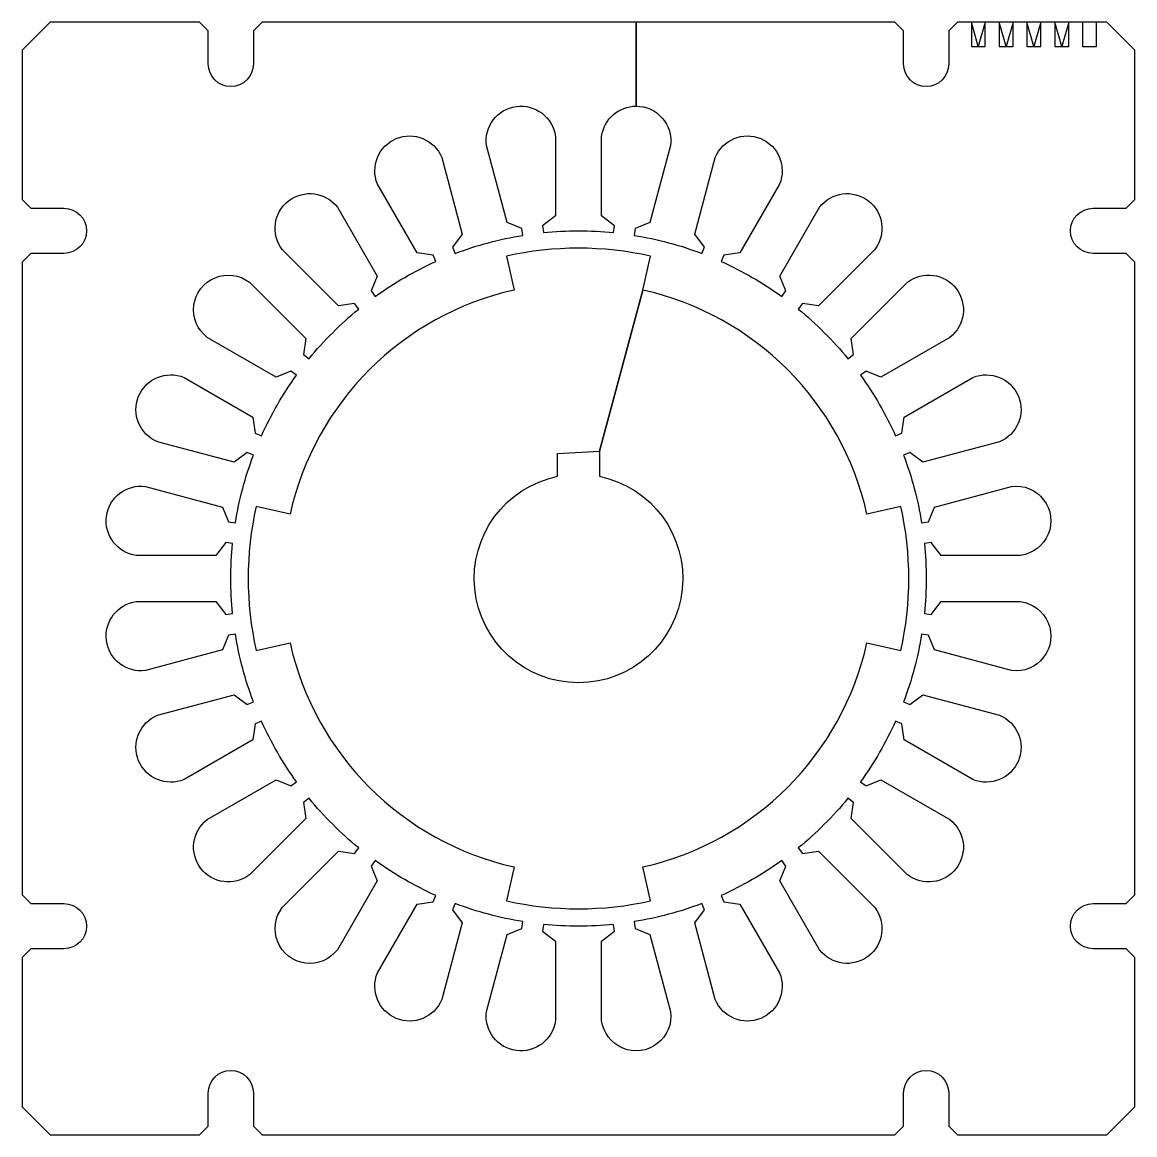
# Model space of a CAD drawing. Extents: x -80 to 80, y -80 to 80.
import ezdxf

# ---------------------------------------------------------------- set-up
doc = ezdxf.new("R2010")
doc.units = 0
doc.layers.add('30_FXL_WCC_CORE', color=10, linetype='CONTINUOUS')

msp = doc.modelspace()

# ---------------------------------------------------------------- linework, layer by layer
at = {"layer": '30_FXL_WCC_CORE'}
for points in [[(69.5, 76.5), (68.5, 80), (66.5, 80), (65.5, 76.5), (64.5, 80), (62.5, 80), (61.5, 76.5), (60.5, 80), (58.5, 80), (57.5, 76.5), (56.5, 80), (54.5, 80), (53.25, 78.75), (53.25, 74, -1), (46.75, 74), (46.75, 78.75), (45.5, 80), (8.29, 80), (8.29, 67.93, -0.453094), (13.24, 62.28), (10.27, 51.22), (8.14, 50.35), (8.01, 49.35, -0.05049), (17.74, 46.75), (18.12, 47.67), (16.71, 49.5), (19.67, 60.56, -1), (28.91, 56.73), (23.18, 46.82), (20.89, 46.52), (20.51, 45.6, -0.05049), (29.23, 40.56), (29.84, 41.36), (28.96, 43.49), (34.68, 53.4, -1), (42.61, 47.32), (34.51, 39.22), (32.22, 39.53), (31.61, 38.74, -0.05049), (38.74, 31.61), (39.53, 32.22), (39.22, 34.51), (47.32, 42.61, -1), (53.4, 34.68), (43.49, 28.96), (41.36, 29.84), (40.56, 29.23, -0.05049), (45.6, 20.51), (46.52, 20.89), (46.82, 23.18), (56.73, 28.91, -1), (60.56, 19.67), (49.5, 16.71), (47.67, 18.12), (46.75, 17.74, -0.05049), (49.35, 8.01), (50.35, 8.14), (51.22, 10.27), (62.28, 13.24, -1), (63.59, 3.33), (52.14, 3.33), (50.74, 5.17), (49.75, 5.04, -0.05049), (49.75, -5.04), (50.74, -5.17), (52.14, -3.33), (63.59, -3.33, -1), (62.28, -13.24), (51.22, -10.27), (50.35, -8.14), (49.35, -8.01, -0.05049), (46.75, -17.74), (47.67, -18.12), (49.5, -16.71), (60.56, -19.67, -1), (56.73, -28.91), (46.82, -23.18), (46.52, -20.89), (45.6, -20.51, -0.05049), (40.56, -29.23), (41.36, -29.84), (43.49, -28.96), (53.4, -34.68, -1), (47.32, -42.61), (39.22, -34.51), (39.53, -32.22), (38.74, -31.61, -0.05049), (31.61, -38.74), (32.22, -39.53), (34.51, -39.22), (42.61, -47.32, -1), (34.68, -53.4), (28.96, -43.49), (29.84, -41.36), (29.23, -40.56, -0.05049), (20.51, -45.6), (20.89, -46.52), (23.18, -46.82), (28.91, -56.73, -1), (19.67, -60.56), (16.71, -49.5), (18.12, -47.67), (17.74, -46.75, -0.05049), (8.01, -49.35), (8.14, -50.35), (10.27, -51.22), (13.24, -62.28, -1), (3.33, -63.59), (3.33, -52.14), (5.17, -50.74), (5.04, -49.75, -0.05049), (-5.04, -49.75), (-5.17, -50.74), (-3.33, -52.14), (-3.33, -63.59, -1), (-13.24, -62.28), (-10.27, -51.22), (-8.14, -50.35), (-8.01, -49.35, -0.05049), (-17.74, -46.75), (-18.12, -47.67), (-16.71, -49.5), (-19.67, -60.56, -1), (-28.91, -56.73), (-23.18, -46.82), (-20.89, -46.52), (-20.51, -45.6, -0.05049), (-29.23, -40.56), (-29.84, -41.36), (-28.96, -43.49), (-34.68, -53.4, -1), (-42.61, -47.32), (-34.51, -39.22), (-32.22, -39.53), (-31.61, -38.74, -0.05049), (-38.74, -31.61), (-39.53, -32.22), (-39.22, -34.51), (-47.32, -42.61, -1), (-53.4, -34.68), (-43.49, -28.96), (-41.36, -29.84), (-40.56, -29.23, -0.05049), (-45.6, -20.51), (-46.52, -20.89), (-46.82, -23.18), (-56.73, -28.91, -1), (-60.56, -19.67), (-49.5, -16.71), (-47.67, -18.12), (-46.75, -17.74, -0.05049), (-49.35, -8.01), (-50.35, -8.14), (-51.22, -10.27), (-62.28, -13.24, -1), (-63.59, -3.33), (-52.14, -3.33), (-50.74, -5.17), (-49.75, -5.04, -0.05049), (-49.75, 5.04), (-50.74, 5.17), (-52.14, 3.33), (-63.59, 3.33, -1), (-62.28, 13.24), (-51.22, 10.27), (-50.35, 8.14), (-49.35, 8.01, -0.05049), (-46.75, 17.74), (-47.67, 18.12), (-49.5, 16.71), (-60.56, 19.67, -1), (-56.73, 28.91), (-46.82, 23.18), (-46.52, 20.89), (-45.6, 20.51, -0.05049), (-40.56, 29.23), (-41.36, 29.84), (-43.49, 28.96), (-53.4, 34.68, -1), (-47.32, 42.61), (-39.22, 34.51), (-39.53, 32.22), (-38.74, 31.61, -0.05049), (-31.61, 38.74), (-32.22, 39.53), (-34.51, 39.22), (-42.61, 47.32, -1), (-34.68, 53.4), (-28.96, 43.49), (-29.84, 41.36), (-29.23, 40.56, -0.05049), (-20.51, 45.6), (-20.89, 46.52), (-23.18, 46.82), (-28.91, 56.73, -1), (-19.67, 60.56), (-16.71, 49.5), (-18.12, 47.67), (-17.74, 46.75, -0.05049), (-8.01, 49.35), (-8.14, 50.35), (-10.27, 51.22), (-13.24, 62.28, -1), (-3.33, 63.59), (-3.33, 52.14), (-5.17, 50.74), (-5.04, 49.75, -0.05049), (5.04, 49.75), (5.17, 50.74), (3.33, 52.14), (3.33, 63.59, -0.376373), (8.29, 67.93), (8.29, 80), (-45.5, 80), (-46.75, 78.75), (-46.75, 74, -1), (-53.25, 74), (-53.25, 78.75), (-54.5, 80), (-76, 80), (-80, 76), (-80, 54.5), (-78.75, 53.25), (-74, 53.25, -1), (-74, 46.75), (-78.75, 46.75), (-80, 45.5), (-80, -45.5), (-78.75, -46.75), (-74, -46.75, -1), (-74, -53.25), (-78.75, -53.25), (-80, -54.5), (-80, -76), (-76, -80), (-54.5, -80), (-53.25, -78.75), (-53.25, -74, -1), (-46.75, -74), (-46.75, -78.75), (-45.5, -80), (45.5, -80), (46.75, -78.75), (46.75, -74, -1), (53.25, -74), (53.25, -78.75), (54.5, -80), (76, -80), (80, -76), (80, -54.5), (78.75, -53.25), (74, -53.25, -1), (74, -46.75), (78.75, -46.75), (80, -45.5), (80, 45.5), (78.75, 46.75), (74, 46.75, -1), (74, 53.25), (78.75, 53.25), (80, 54.5), (80, 76), (76, 80), (70.5, 80), (69.5, 76.5)], [(10.36, -46.36), (9.27, -41.48, 0.290527), (41.48, -9.27), (46.36, -10.36, 0.110401), (46.36, 10.36), (41.48, 9.27, 0.290527), (9.27, 41.48), (3, 18.3), (3, 14.7, -9.898979), (-3, 14.7), (-3, 18), (3, 18.3), (9.27, 41.48), (10.36, 46.36, 0.110401), (-10.36, 46.36), (-9.27, 41.48, 0.290527), (-41.48, 9.27), (-46.36, 10.36, 0.110401), (-46.36, -10.36), (-41.48, -9.27, 0.290527), (-9.27, -41.48), (-10.36, -46.36, 0.110401), (10.36, -46.36)]]:
    msp.add_lwpolyline(points, format="xyb", close=True, dxfattribs=at)
for points in [[(56.5, 80), (56.5, 76.5), (58.5, 76.5), (58.5, 80), (56.5, 80)], [(60.5, 80), (60.5, 76.5), (62.5, 76.5), (62.5, 80), (60.5, 80)], [(64.5, 80), (64.5, 76.5), (66.5, 76.5), (66.5, 80), (64.5, 80)], [(68.5, 80), (68.5, 76.5), (70.5, 76.5), (70.5, 80), (68.5, 80)], [(72.5, 80), (72.5, 76.5), (74.5, 76.5), (74.5, 80), (72.5, 80)]]:
    msp.add_lwpolyline(points, close=True, dxfattribs=at)

doc.saveas('drawing.dxf')
